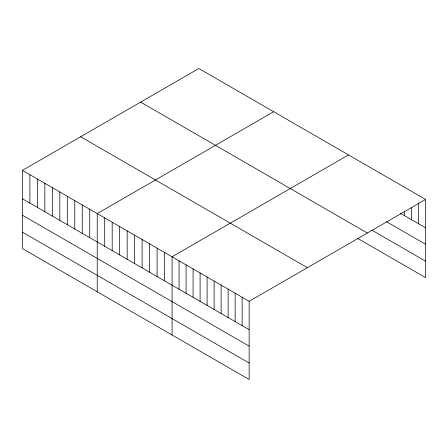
<?xml version="1.0" encoding="UTF-8"?>
<svg xmlns="http://www.w3.org/2000/svg" width="448" height="448" viewBox="0 0 448 448"><rect width="100%" height="100%" fill="white"/><g stroke="black" fill="none" stroke-linecap="round" stroke-linejoin="round"><path stroke-width="0.67" d="M22.4 170.38L249.155 301.297L249.155 379.49L22.4 248.573L22.4 170.38L198.845 68.51L425.6 199.427L425.6 277.62L357.846 238.504M273.672 111.714L97.227 213.584L97.227 291.777M348.505 154.918L172.06 256.788L172.06 334.975M249.155 301.297L425.6 199.427M400.484 213.326L425.6 227.825M386.467 221.665L425.6 244.261M371.868 230.166L425.6 261.19M140.616 102.127L367.371 233.044M80.629 136.763L307.384 267.68M22.4 198.778L249.155 329.694M22.4 215.214L249.155 346.125M22.4 232.142L249.155 363.059M418.589 203L418.589 223.782M411.583 207.267L411.583 219.733M404.572 211.534L404.572 215.69M242.15 297.248L242.15 325.651M235.138 293.205L235.138 321.602M228.127 289.156L228.127 317.559M221.122 285.113L221.122 313.51M214.11 281.064L214.11 309.462M207.105 277.015L207.105 305.418M200.094 272.972L200.094 301.37M193.088 268.923L193.088 297.326M186.077 264.88L186.077 293.278M179.066 260.831L179.066 289.229M164.578 252.465L164.578 280.862M157.091 248.147L157.091 276.545M149.61 243.824L149.61 272.222M142.128 239.506L142.128 267.904M134.646 235.183L134.646 263.581M127.159 230.866L127.159 259.263M119.678 226.542L119.678 254.946M112.196 222.225L112.196 250.622M104.714 217.902L104.714 246.305M89.746 209.261L89.746 237.664M82.264 204.943L82.264 233.341M74.782 200.62L74.782 229.023M67.295 196.302L67.295 224.7M59.814 191.979L59.814 220.382M52.332 187.662L52.332 216.059M44.85 183.344L44.85 211.742M37.363 179.021L37.363 207.418M29.882 174.703L29.882 203.101"/></g></svg>
